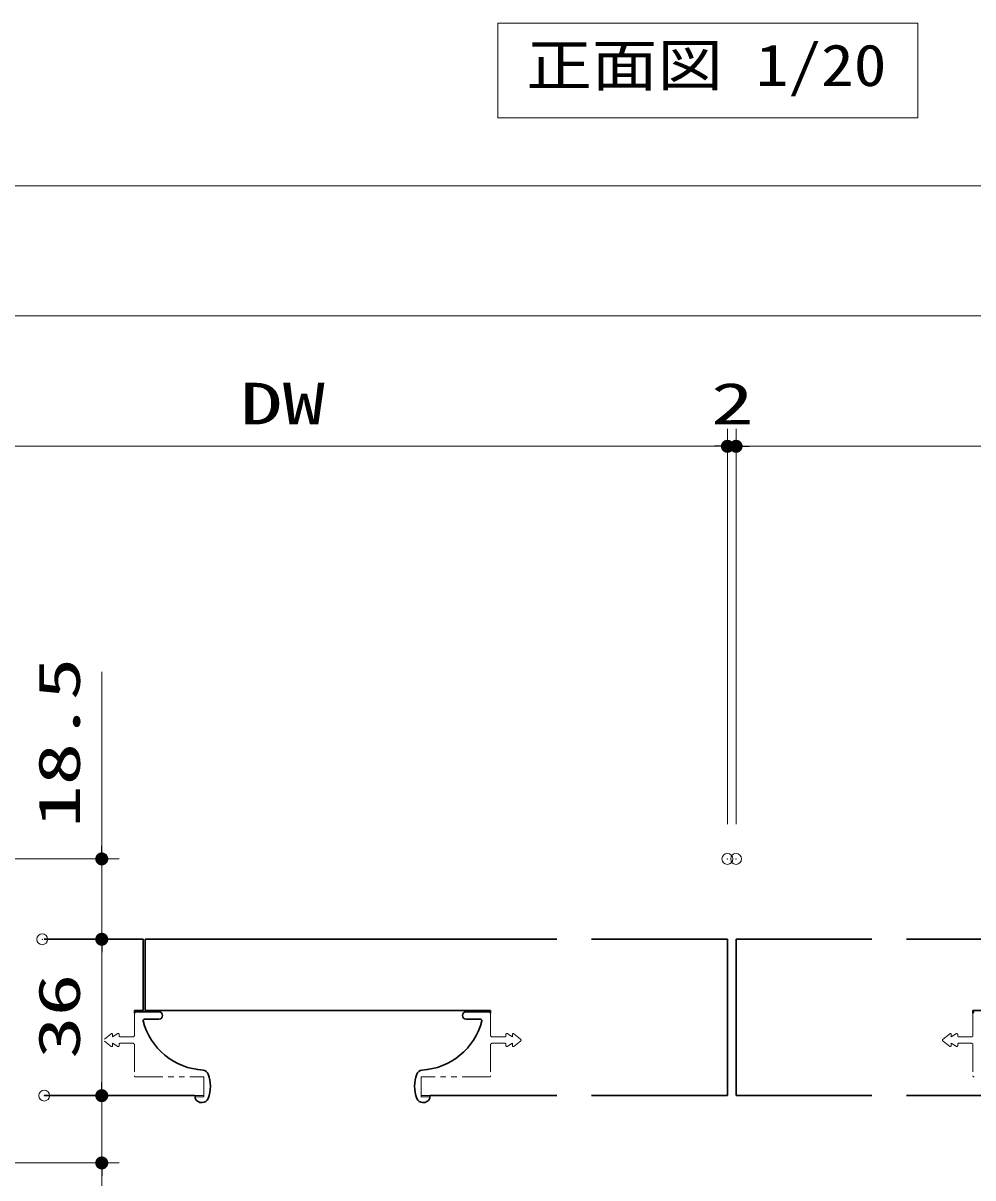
# Model space of a CAD drawing. Units: millimetres, scale not verified. Extents: x -1306 to 1306, y -607 to 607.
# Drawn here: x -1100.2 to -881.6, y -316.6 to -50.7 of the extents above; entities that cross this region are included whole.
import ezdxf
from ezdxf.enums import TextEntityAlignment as Align

# ---------------------------------------------------------------- set-up
doc = ezdxf.new("R2010")
doc.units = ezdxf.units.MM
doc.header["$LTSCALE"] = 5
doc.header["$PDMODE"] = 32
doc.header["$PDSIZE"] = 2.5
doc.linetypes.add('USER2', pattern=[2.5, 1.25, -0.25, 0.25, -0.25, 0.25, -0.25])
for name, color, linetype, lineweight in [('0-2_線(白)', 7, 'Continuous', 30), ('0-3_線(黄)', 2, 'Continuous', 15), ('0-5_寸法線', 3, 'Continuous', 13), ('0-6_0', 3, 'Continuous', 25), ('0-7_DEFPOINTS', 7, 'Continuous', 5), ('0-A_陰線', 1, 'USER2', 9)]:
    doc.layers.add(name, color=color, linetype=linetype, lineweight=lineweight)
doc.styles.add('ＭＳ ゴシック', font='')
doc.styles.get('ＭＳ ゴシック').set_extended_font_data('MS Gothic')

# ---------------------------------------------------------------- blocks, each defined once
blk = doc.blocks.new('_DOT')
at = {"layer": '0-6_0'}
blk.add_line((-2.5, 0), (-5, 0), dxfattribs=at)
for points in [[(0, 0), (-2.5, 0), (-2.48, 0.313)], [(0, 0), (-2.48, -0.313), (-2.5, 0)], [(0, 0), (-2.48, 0.313), (-2.421, 0.622)], [(0, 0), (-2.421, -0.622), (-2.48, -0.313)], [(0, 0), (-2.421, 0.622), (-2.324, 0.92)], [(0, 0), (-2.324, -0.92), (-2.421, -0.622)], [(0, 0), (-2.324, 0.92), (-2.191, 1.204)], [(0, 0), (-2.191, -1.204), (-2.324, -0.92)], [(0, 0), (-2.191, 1.204), (-2.023, 1.469)], [(0, 0), (-2.023, -1.469), (-2.191, -1.204)], [(0, 0), (-2.023, 1.469), (-1.822, 1.711)], [(0, 0), (-1.822, -1.711), (-2.023, -1.469)], [(0, 0), (-1.822, 1.711), (-1.594, 1.926)], [(0, 0), (-1.594, -1.926), (-1.822, -1.711)], [(0, 0), (-1.594, 1.926), (-1.34, 2.111)], [(0, 0), (-1.34, -2.111), (-1.594, -1.926)], [(0, 0), (-1.34, 2.111), (-1.064, 2.262)], [(0, 0), (-1.064, -2.262), (-1.34, -2.111)], [(0, 0), (-1.064, 2.262), (-0.773, 2.378)], [(0, 0), (-0.773, -2.378), (-1.064, -2.262)], [(0, 0), (-0.773, 2.378), (-0.468, 2.456)], [(0, 0), (-0.468, -2.456), (-0.773, -2.378)], [(0, 0), (-0.468, 2.456), (-0.157, 2.495)], [(0, 0), (-0.157, -2.495), (-0.468, -2.456)], [(0, 0), (-0.157, 2.495), (0.157, 2.495)], [(0, 0), (0.157, -2.495), (-0.157, -2.495)], [(0, 0), (0.157, 2.495), (0.468, 2.456)], [(0, 0), (0.468, 2.456), (0.773, 2.378)], [(0, 0), (0.773, 2.378), (1.064, 2.262)], [(0, 0), (1.064, 2.262), (1.34, 2.111)], [(0, 0), (1.34, 2.111), (1.594, 1.926)], [(0, 0), (1.594, 1.926), (1.822, 1.711)], [(0, 0), (1.822, 1.711), (2.023, 1.469)], [(0, 0), (2.023, 1.469), (2.191, 1.204)], [(0, 0), (2.191, 1.204), (2.324, 0.92)], [(0, 0), (2.324, 0.92), (2.421, 0.622)], [(0, 0), (2.421, 0.622), (2.48, 0.313)], [(0, 0), (2.48, 0.313), (2.5, 0)], [(0, 0), (0.468, -2.456), (0.157, -2.495)], [(0, 0), (0.773, -2.378), (0.468, -2.456)], [(0, 0), (1.064, -2.262), (0.773, -2.378)], [(0, 0), (1.34, -2.111), (1.064, -2.262)], [(0, 0), (1.594, -1.926), (1.34, -2.111)], [(0, 0), (1.822, -1.711), (1.594, -1.926)], [(0, 0), (2.023, -1.469), (1.822, -1.711)], [(0, 0), (2.191, -1.204), (2.023, -1.469)], [(0, 0), (2.324, -0.92), (2.191, -1.204)], [(0, 0), (2.421, -0.622), (2.324, -0.92)], [(0, 0), (2.48, -0.313), (2.421, -0.622)], [(0, 0), (2.5, 0), (2.48, -0.313)]]:
    blk.add_solid(points, dxfattribs=at)

msp = doc.modelspace()

# ---------------------------------------------------------------- linework, layer by layer
at = {"layer": '0-2_線(白)'}
for p, q in [((-1095.367, -261.684), (-1072.617, -261.684)), ((-1072.617, -278.084), (-1072.617, -261.684)), ((-1072.117, -261.684), (-977.367, -261.684)), ((-969.367, -261.684), (-938.117, -261.684)), ((-938.117, -261.684), (-938.117, -297.684)), ((-904.867, -261.684), (-936.117, -261.684)), ((-936.117, -261.684), (-936.117, -297.684)), ((-802.117, -261.684), (-896.867, -261.684)), ((-1074.617, -278.084), (-1072.617, -278.084)), ((-1074.617, -278.684), (-1074.617, -278.084)), ((-1074.317, -278.384), (-1068.968, -278.384)), ((-992.917, -278.384), (-998.267, -278.384)), ((-992.617, -278.084), (-992.617, -278.684)), ((-881.617, -278.084), (-881.617, -278.684)), ((-1068.968, -280.084), (-1072.307, -280.084)), ((-1068.118, -279.234), (-1068.068, -279.234)), ((-999.117, -279.234), (-999.067, -279.234)), ((-998.267, -280.084), (-994.927, -280.084)), ((-1060.668, -297.684), (-1095.367, -297.684)), ((-1006.567, -297.684), (-977.367, -297.684)), ((-969.367, -297.684), (-938.117, -297.684)), ((-904.867, -297.684), (-936.117, -297.684)), ((-865.617, -297.684), (-896.867, -297.684)), ((-1058.973, -299.284), (-1059.225, -299.284)), ((-1059.117, -299.284), (-1059.019, -299.284)), ((-1008.262, -299.284), (-1008.009, -299.284)), ((-1008.117, -299.284), (-1008.216, -299.284))]:
    msp.add_line(p, q, dxfattribs=at)
for points in [[(-1072.117, -261.684), (-1072.117, -278.084), (-992.617, -278.084)], [(-802.117, -261.684), (-802.117, -278.084), (-881.617, -278.084)]]:
    msp.add_lwpolyline(points, dxfattribs=at)
for centre, radius, start, end in [((-1074.317, -278.684), 0.3, 90, 180), ((-1068.968, -279.234), 0.85, 0, 90), ((-998.267, -279.234), 0.85, 90, 180), ((-992.917, -278.684), 0.3, 0, 90), ((-881.317, -278.684), 0.3, 90, 180), ((-1072.307, -280.384), 0.3, 90, 194.89734), ((-1058.049, -276.809), 15, 194.09364, 267.13192), ((-1068.968, -279.234), 0.85, 270, 0), ((-1009.186, -276.809), 15, 272.86808, 345.90636), ((-998.267, -279.234), 0.85, 180, 270), ((-994.927, -280.384), 0.3, 345.10266, 90), ((-1059.023, -293.273), 1.5, 19.8312, 81.41517), ((-1008.212, -293.273), 1.5, 98.58483, 160.1688), ((-1065.117, -295.534), 8, 339.74775, 20.25776), ((-1002.117, -295.534), 8, 159.74224, 200.25225), ((-1059.171, -297.785), 1.5, 176.14016, 267.93509), ((-1008.063, -297.785), 1.5, 272.06491, 3.85984), ((-1059.02, -297.785), 1.5, 271.76981, 339.77688), ((-1008.215, -297.785), 1.5, 200.22312, 268.23019)]:
    msp.add_arc(centre, radius, start, end, dxfattribs=at)
at = {"layer": '0-3_線(黄)'}
msp.add_lwpolyline([(-990.931, -50.746), (-894.316, -50.746), (-894.316, -72.58), (-990.931, -72.58)], close=True, dxfattribs=at)
at = {"layer": '0-5_寸法線'}
for p, q in [((-1152.117, -88.182), (-314.117, -88.182)), ((-1145.117, -118.182), (-321.117, -118.182)), ((-938.117, -235.182), (-938.117, -144.182)), ((-938.117, -235.182), (-938.117, -144.182)), ((-936.117, -235.182), (-936.117, -144.182)), ((-936.117, -235.182), (-936.117, -144.182)), ((-1137.117, -148.182), (-941.117, -148.182)), ((-941.117, -148.182), (-944.117, -148.182)), ((-938.117, -148.182), (-936.117, -148.182)), ((-933.117, -148.182), (-930.117, -148.182)), ((-933.117, -148.182), (-737.117, -148.182)), ((-1082.117, -240.182), (-1082.117, -200.134)), ((-1140.617, -243.182), (-1078.117, -243.182)), ((-1082.117, -261.684), (-1082.117, -243.182)), ((-1087.832, -261.684), (-1078.117, -261.684)), ((-1087.832, -261.684), (-1078.117, -261.684)), ((-1082.117, -264.684), (-1082.117, -294.684)), ((-1082.117, -264.684), (-1082.117, -267.684)), ((-1082.117, -294.684), (-1082.117, -291.684)), ((-1087.367, -297.684), (-1078.117, -297.684)), ((-1087.367, -297.684), (-1078.117, -297.684)), ((-1082.117, -297.684), (-1082.117, -313.182)), ((-1129.617, -313.182), (-1078.117, -313.182)), ((-1082.117, -316.182), (-1082.117, -356.23))]:
    msp.add_line(p, q, dxfattribs=at)
at = {"layer": '0-7_DEFPOINTS'}
for p in [(-938.117, -148.182), (-936.117, -148.182), (-1082.117, -243.182), (-938.117, -243.182), (-936.117, -243.182), (-1095.832, -261.684), (-1095.367, -297.684), (-1082.117, -297.684), (-1082.117, -313.182)]:
    msp.add_point(p, dxfattribs=at)
at = {"layer": '0-A_陰線'}
for p, q in [((-1074.617, -283.834), (-1074.617, -278.684)), ((-992.617, -283.834), (-992.617, -278.684)), ((-881.617, -283.834), (-881.617, -278.684)), ((-1079.929, -283.418), (-1081.497, -284.644)), ((-1078.407, -283.406), (-1079.617, -284.134)), ((-1079.617, -284.134), (-1079.617, -283.584)), ((-1078.117, -283.934), (-1078.117, -283.584)), ((-1074.917, -284.134), (-1077.917, -284.134)), ((-992.317, -284.134), (-989.317, -284.134)), ((-989.117, -283.934), (-989.117, -283.584)), ((-988.828, -283.406), (-987.617, -284.134)), ((-987.617, -284.134), (-987.617, -283.584)), ((-987.306, -283.418), (-985.737, -284.644)), ((-886.929, -283.418), (-888.497, -284.644)), ((-885.407, -283.406), (-886.617, -284.134)), ((-886.617, -284.134), (-886.617, -283.584)), ((-885.117, -283.934), (-885.117, -283.584)), ((-881.917, -284.134), (-884.917, -284.134)), ((-1081.497, -285.124), (-1079.929, -286.351)), ((-1079.617, -286.184), (-1079.617, -285.634)), ((-1079.617, -285.634), (-1078.407, -286.363)), ((-1078.117, -286.184), (-1078.117, -285.834)), ((-1077.917, -285.634), (-1074.917, -285.634)), ((-1074.617, -285.934), (-1074.617, -293.084)), ((-992.617, -285.934), (-992.617, -293.084)), ((-989.317, -285.634), (-992.317, -285.634)), ((-989.117, -286.184), (-989.117, -285.834)), ((-987.617, -285.634), (-988.828, -286.363)), ((-987.617, -286.184), (-987.617, -285.634)), ((-985.737, -285.124), (-987.306, -286.351)), ((-888.497, -285.124), (-886.929, -286.351)), ((-886.617, -286.184), (-886.617, -285.634)), ((-886.617, -285.634), (-885.407, -286.363)), ((-885.117, -286.184), (-885.117, -285.834)), ((-884.917, -285.634), (-881.917, -285.634)), ((-881.617, -285.934), (-881.617, -293.084)), ((-1074.317, -293.384), (-1058.617, -293.384)), ((-1008.617, -293.384), (-1008.617, -297.984)), ((-992.917, -293.384), (-1008.617, -293.384)), ((-1060.668, -297.684), (-1058.617, -297.684)), ((-1006.567, -297.684), (-1008.617, -297.684)), ((-1058.617, -297.984), (-1060.417, -297.984)), ((-1008.617, -297.984), (-1006.817, -297.984))]:
    msp.add_line(p, q, dxfattribs=at)
msp.add_lwpolyline([(-1074.317, -293.384), (-1058.617, -293.384), (-1058.617, -297.984)], dxfattribs=at)
for centre, radius, start, end in [((-1079.817, -283.584), 0.2, 0, 123.8305), ((-1078.317, -283.584), 0.2, 0, 116.56505), ((-1077.917, -283.934), 0.2, 180, 270), ((-1074.917, -283.834), 0.3, 270, 0), ((-992.317, -283.834), 0.3, 180, 270), ((-989.317, -283.934), 0.2, 270, 0), ((-988.917, -283.584), 0.2, 63.43495, 180), ((-987.417, -283.584), 0.2, 56.1695, 180), ((-886.817, -283.584), 0.2, 0, 123.8305), ((-885.317, -283.584), 0.2, 0, 116.56505), ((-884.917, -283.934), 0.2, 180, 270), ((-881.917, -283.834), 0.3, 270, 0), ((-1079.817, -286.184), 0.2, 236.1695, 0), ((-1078.317, -286.184), 0.2, 243.43495, 0), ((-1077.917, -285.834), 0.2, 90, 180), ((-1074.917, -285.934), 0.3, 0, 90), ((-992.317, -285.934), 0.3, 90, 180), ((-989.317, -285.834), 0.2, 0, 90), ((-988.917, -286.184), 0.2, 180, 296.56505), ((-987.417, -286.184), 0.2, 180, 303.8305), ((-985.917, -284.884), 0.3, 306.8699, 53.1301), ((-888.317, -284.884), 0.3, 126.8699, 233.1301), ((-886.817, -286.184), 0.2, 236.1695, 0), ((-885.317, -286.184), 0.2, 243.43495, 0), ((-884.917, -285.834), 0.2, 90, 180), ((-881.917, -285.934), 0.3, 0, 90), ((-1074.317, -293.084), 0.3, 180, 270), ((-992.917, -293.084), 0.3, 270, 0), ((-881.317, -293.084), 0.3, 180, 270), ((-1060.417, -298.184), 0.2, 90, 180), ((-1006.817, -298.184), 0.2, 0, 90)]:
    msp.add_arc(centre, radius, start, end, dxfattribs=at)

# ---------------------------------------------------------------- block references
at = {"layer": '0-5_寸法線', "xscale": 0.6, "yscale": 0.6}
msp.add_blockref('_DOT', (-938.117, -148.182), dxfattribs=at)
msp.add_blockref('_DOT', (-938.117, -148.182), dxfattribs=at)
for p, rotation in [((-936.117, -148.182), 180), ((-936.117, -148.182), 180), ((-1082.117, -243.182), 270), ((-1082.117, -261.684), 90), ((-1082.117, -261.684), 90), ((-1082.117, -297.684), 270), ((-1082.117, -297.684), 270), ((-1082.117, -313.182), 90)]:
    msp.add_blockref('_DOT', p, dxfattribs=dict(at, rotation=rotation))

# ---------------------------------------------------------------- texts
at = {"layer": '0-3_線(黄)', "style": 'ＭＳ ゴシック', "width": 1.15}
msp.add_text('正面図 1/20', height=9.621, dxfattribs=at).set_placement((-984.413, -68.124), align=Align.BOTTOM_LEFT)
at = {"layer": '0-5_寸法線', "style": 'ＭＳ ゴシック', "width": 1.5}
for s, p in [('DW', (-1050.308, -146.032)), ('2', (-941.879, -146.032))]:
    msp.add_text(s, height=9.604, dxfattribs=at).set_placement(p, align=Align.BOTTOM_LEFT)
for s, p in [('18.5', (-1084.267, -236.039)), ('36', (-1084.267, -289.208))]:
    msp.add_text(s, height=9.604, rotation=90, dxfattribs=at).set_placement(p, align=Align.BOTTOM_LEFT)

doc.saveas('drawing.dxf')
